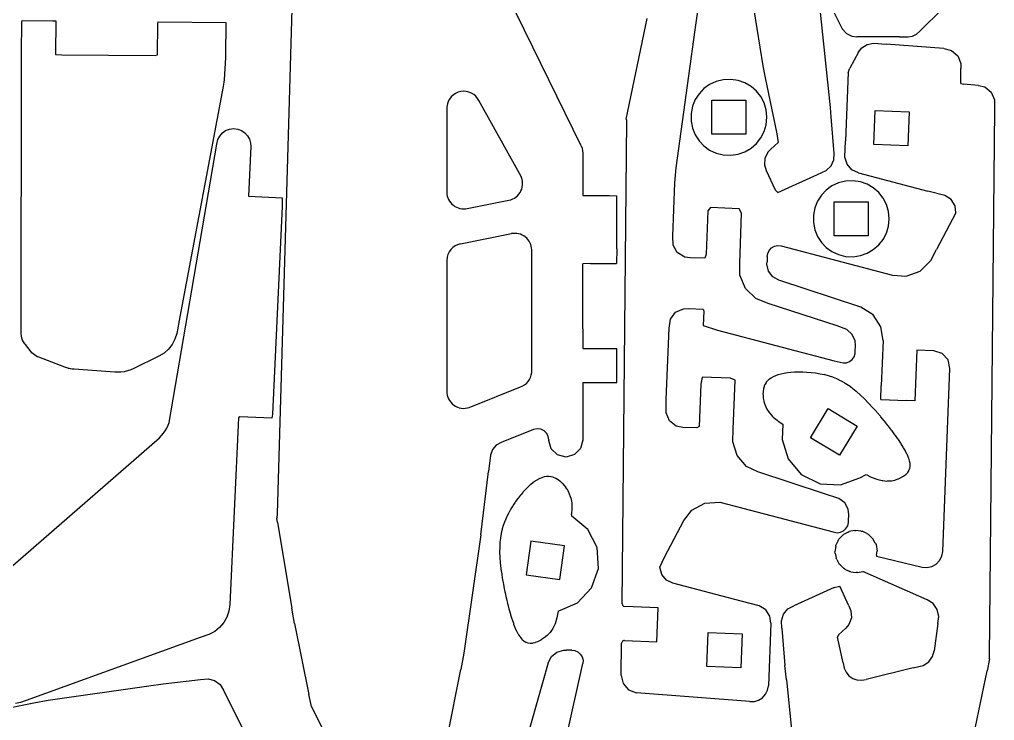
# Model space of a CAD drawing. Extents: x -288 to 288, y -288 to 288.
# Drawn here: x 29 to 287.2, y -151.3 to 34.4 of the extents above; entities that cross this region are included whole.
import ezdxf

# ---------------------------------------------------------------- set-up
doc = ezdxf.new("R2010")
doc.units = 0
doc.header["$MEASUREMENT"] = 0
doc.layers.get('0').update_dxf_attribs({"linetype": 'CONTINUOUS'})

msp = doc.modelspace()

# ---------------------------------------------------------------- linework, layer by layer
for p, q in [((177.75, 0.89), (150.4, 56.83)), ((97.33, -96.56), (101.72, 52.73)), ((207.92, 31.65), (208.65, 36.54)), ((223.47, 36.92), (225.84, 22.1)), ((243.73, 11.01), (241.05, 37.07)), ((243.48, 38.64), (246.15, 33.32)), ((267.32, 31.15), (273.46, 37.29)), ((29.56, 25.44), (29.64, 33.72)), ((29.64, 33.72), (29.74, 34.13)), ((29.74, 34.13), (37.88, 34.05)), ((37.88, 34.05), (38.65, 34.04)), ((38.65, 34.04), (38.56, 25.09)), ((65.64, 33.3), (65.78, 33.78)), ((65.78, 33.78), (83.65, 33.61)), ((83.65, 33.61), (83.56, 24.67)), ((189.67, 7.94), (195.19, 34.6)), ((65.56, 25.04), (65.64, 33.3)), ((202.91, -4.89), (207.92, 31.65)), ((246.15, 33.32), (246.86, 31.92)), ((246.86, 31.92), (247.96, 30.69)), ((266.48, 30.47), (267.32, 31.15)), ((247.96, 30.69), (249.41, 29.95)), ((249.41, 29.95), (250.73, 29.76)), ((261.97, 29.76), (250.73, 29.76)), ((261.97, 29.76), (264.28, 29.76)), ((264.28, 29.76), (265.43, 29.97)), ((265.43, 29.97), (266.48, 30.47)), ((251.16, 25.67), (252.01, 26.82)), ((252.01, 26.82), (253.42, 27.76)), ((253.42, 27.76), (255.09, 28.11)), ((255.09, 28.11), (258.48, 27.87)), ((273.76, 26.67), (258.48, 27.87)), ((273.76, 26.67), (275.77, 26.19)), ((275.77, 26.19), (277.43, 24.78)), ((29.5, -48.88), (29.56, 23.79)), ((29.56, 23.79), (29.56, 25.44)), ((38.56, 25.09), (40.2, 25.03)), ((40.2, 25.03), (64.94, 24.79)), ((64.94, 24.79), (65.56, 25.04)), ((83.54, 24.26), (83.23, 18.35)), ((83.56, 24.67), (83.54, 24.26)), ((251.16, 25.67), (248.9, 21.48)), ((277.43, 24.78), (278.24, 22.72)), ((225.84, 22.1), (226.32, 19.32)), ((248.42, 20.29), (248.9, 21.48)), ((278.23, 17.4), (278.27, 21.38)), ((278.24, 22.72), (278.27, 21.38)), ((83.23, 18.35), (82.93, 16.65)), ((215.34, 18.41), (213.47, 17.95)), ((217.33, 18.51), (215.34, 18.41)), ((219.27, 18.22), (217.33, 18.51)), ((221.07, 17.59), (219.27, 18.22)), ((226.32, 19.32), (229.5, 4.08)), ((248.42, 20.29), (247.71, 2.2)), ((82.93, 16.65), (71.52, -44.4)), ((210.23, 16.05), (208.94, 14.7)), ((211.75, 17.15), (210.23, 16.05)), ((213.47, 17.95), (211.75, 17.15)), ((222.7, 16.64), (221.07, 17.59)), ((224.11, 15.41), (222.7, 16.64)), ((278.23, 17.4), (278.93, 17.24)), ((282.91, 16.92), (278.93, 17.24)), ((282.91, 16.92), (284.6, 16.5)), ((284.6, 16.5), (286.29, 15.11)), ((142.89, 13.3), (142.55, 12.67)), ((143.33, 13.87), (142.89, 13.3)), ((143.86, 14.36), (143.33, 13.87)), ((144.46, 14.76), (143.86, 14.36)), ((145.13, 15.07), (144.46, 14.76)), ((145.86, 15.26), (145.13, 15.07)), ((146.59, 15.34), (145.86, 15.26)), ((147.32, 15.29), (146.59, 15.34)), ((148.02, 15.13), (147.32, 15.29)), ((148.69, 14.85), (148.02, 15.13)), ((149.3, 14.48), (148.69, 14.85)), ((149.85, 14.01), (149.3, 14.48)), ((150.33, 13.45), (149.85, 14.01)), ((150.65, 12.92), (150.33, 13.45)), ((161.38, -6.39), (150.65, 12.92)), ((207.91, 13.13), (207.19, 11.37)), ((208.94, 14.7), (207.91, 13.13)), ((212.33, 3.96), (212.33, 12.96)), ((212.33, 12.96), (221.33, 12.96)), ((221.33, 12.96), (221.33, 3.96)), ((225.27, 13.94), (224.11, 15.41)), ((226.15, 12.27), (225.27, 13.94)), ((286.29, 15.11), (287.13, 13.07)), ((287.13, 13.07), (287.16, 10.67)), ((142.18, 11.25), (142.16, 10.64)), ((142.16, 10.64), (142.16, -10.88)), ((142.31, 11.98), (142.18, 11.25)), ((142.55, 12.67), (142.31, 11.98)), ((207.19, 11.37), (206.82, 9.46)), ((226.7, 10.43), (226.15, 12.27)), ((226.89, 8.46), (226.7, 10.43)), ((243.95, 8.56), (243.73, 11.01)), ((287.16, 10.67), (285.74, -134.43)), ((189.67, 7.94), (189.77, 7.73)), ((206.82, 9.46), (206.82, 7.46)), ((226.7, 6.49), (226.89, 8.46)), ((244.73, -1.16), (243.95, 8.56)), ((255.18, 1.28), (255.54, 10.28)), ((255.54, 10.28), (264.53, 9.92)), ((264.53, 9.92), (264.18, 0.93)), ((83.61, 4.92), (84.6, 5.31)), ((84.6, 5.31), (85.68, 5.47)), ((85.68, 5.47), (86.8, 5.34)), ((86.8, 5.34), (87.83, 4.97)), ((188.55, -120.4), (189.8, 7.64)), ((189.77, 7.73), (189.8, 7.64)), ((206.82, 7.46), (207.19, 5.55)), ((207.19, 5.55), (207.91, 3.79)), ((226.15, 4.65), (226.7, 6.49)), ((81.55, 2.54), (82.04, 3.5)), ((82.04, 3.5), (82.74, 4.3)), ((82.74, 4.3), (83.61, 4.92)), ((87.83, 4.97), (88.71, 4.37)), ((88.71, 4.37), (89.43, 3.58)), ((89.43, 3.58), (89.94, 2.65)), ((89.94, 2.65), (90.22, 1.6)), ((207.91, 3.79), (208.94, 2.22)), ((221.33, 3.96), (212.33, 3.96)), ((224.11, 1.51), (225.27, 2.98)), ((225.27, 2.98), (226.15, 4.65)), ((229.5, 4.08), (229.88, 1.78)), ((68.62, -72.37), (81.27, 1.38)), ((81.27, 1.38), (81.55, 2.54)), ((90.26, 0.7), (89.66, -12.45)), ((90.22, 1.6), (90.26, 0.7)), ((177.75, 0.89), (177.98, 0.25)), ((177.98, 0.25), (178.12, -0.41)), ((208.94, 2.22), (210.23, 0.87)), ((210.23, 0.87), (211.75, -0.23)), ((221.07, -0.67), (222.7, 0.28)), ((222.7, 0.28), (224.11, 1.51)), ((227.96, 0.01), (227.24, -0.72)), ((229.88, 1.78), (227.96, 0.01)), ((247.57, -2.07), (247.71, 2.2)), ((264.18, 0.93), (255.18, 1.28)), ((178.12, -0.41), (178.16, -1.06)), ((178.16, -1.06), (178.16, -10.01)), ((211.75, -0.23), (213.47, -1.03)), ((213.47, -1.03), (215.34, -1.49)), ((215.34, -1.49), (217.33, -1.59)), ((217.33, -1.59), (219.27, -1.3)), ((219.27, -1.3), (221.07, -0.67)), ((226.39, -2.35), (226.27, -4.18)), ((227.24, -0.72), (226.39, -2.35)), ((244.66, -2.77), (244.73, -1.16)), ((248.12, -3.99), (247.57, -2.07)), ((202.52, -8.87), (202.91, -4.89)), ((226.27, -4.18), (226.71, -5.61)), ((242.59, -5.65), (243.92, -4.41)), ((243.92, -4.41), (244.66, -2.77)), ((249.43, -5.47), (248.12, -3.99)), ((161.72, -7.01), (161.38, -6.39)), ((161.94, -7.49), (161.72, -7.01)), ((162.09, -7.99), (161.94, -7.49)), ((226.71, -5.61), (229.05, -10.79)), ((229.79, -11.47), (240.33, -6.7)), ((240.33, -6.7), (242.59, -5.65)), ((251.18, -6.24), (249.43, -5.47)), ((251.18, -6.24), (269.53, -11.08)), ((161.99, -10.55), (162.13, -10.04)), ((162.19, -8.5), (162.09, -7.99)), ((162.13, -10.04), (162.21, -9.53)), ((162.23, -9.01), (162.19, -8.5)), ((162.21, -9.53), (162.23, -9.01)), ((178.16, -10.01), (178.21, -12.3)), ((201.97, -23.06), (202.52, -8.87)), ((244.14, -9.74), (242.62, -10.83)), ((245.86, -8.94), (244.14, -9.74)), ((247.73, -8.47), (245.86, -8.94)), ((249.72, -8.37), (247.73, -8.47)), ((251.66, -8.66), (249.72, -8.37)), ((253.46, -9.3), (251.66, -8.66)), ((255.08, -10.25), (253.46, -9.3)), ((256.5, -11.48), (255.08, -10.25)), ((89.66, -12.45), (98.61, -12.85)), ((98.61, -12.85), (98.54, -15.18)), ((142.16, -10.88), (142.16, -11.47)), ((142.16, -11.47), (142.21, -11.97)), ((142.21, -11.97), (142.3, -12.45)), ((142.3, -12.45), (142.45, -12.91)), ((160.07, -12.94), (160.49, -12.65)), ((160.49, -12.65), (160.88, -12.31)), ((160.88, -12.31), (161.23, -11.92)), ((161.23, -11.92), (161.54, -11.5)), ((161.54, -11.5), (161.79, -11.04)), ((161.79, -11.04), (161.99, -10.55)), ((178.21, -12.3), (185.27, -12.3)), ((185.27, -12.3), (187.16, -12.37)), ((187.16, -26.38), (187.16, -12.37)), ((229.05, -10.79), (229.79, -11.47)), ((241.32, -12.18), (240.3, -13.76)), ((242.62, -10.83), (241.32, -12.18)), ((257.66, -12.95), (256.5, -11.48)), ((274.01, -12.28), (269.53, -11.08)), ((275.7, -13.35), (274.01, -12.28)), ((98.54, -15.18), (96.03, -70.23)), ((142.45, -12.91), (142.65, -13.35)), ((142.65, -13.35), (142.9, -13.78)), ((142.9, -13.78), (143.19, -14.17)), ((143.19, -14.17), (143.52, -14.53)), ((143.52, -14.53), (143.89, -14.86)), ((143.89, -14.86), (144.3, -15.14)), ((144.3, -15.14), (144.73, -15.37)), ((144.73, -15.37), (145.18, -15.56)), ((147.55, -15.72), (158.61, -13.51)), ((158.61, -13.51), (159.12, -13.37)), ((159.12, -13.37), (159.61, -13.18)), ((159.61, -13.18), (160.07, -12.94)), ((211.97, -15.45), (211.23, -16.36)), ((219.6, -15.75), (211.97, -15.45)), ((240.3, -13.76), (239.58, -15.52)), ((244.72, -22.92), (244.72, -13.92)), ((244.72, -13.92), (253.72, -13.92)), ((253.72, -13.92), (253.72, -22.92)), ((258.53, -14.62), (257.66, -12.95)), ((259.09, -16.46), (258.53, -14.62)), ((276.75, -15.03), (275.7, -13.35)), ((276.94, -16.81), (276.75, -15.03)), ((145.18, -15.56), (145.65, -15.69)), ((145.65, -15.69), (146.13, -15.78)), ((146.13, -15.78), (146.61, -15.81)), ((146.61, -15.81), (147.11, -15.79)), ((147.11, -15.79), (147.55, -15.72)), ((211.23, -16.36), (210.79, -27.82)), ((220.22, -16.93), (219.6, -15.75)), ((219.7, -30.26), (220.22, -16.93)), ((239.58, -15.52), (239.2, -17.43)), ((239.2, -17.43), (239.2, -19.42)), ((259.28, -18.42), (259.09, -16.46)), ((276.94, -16.81), (271.82, -26.56)), ((239.2, -19.42), (239.58, -21.33)), ((258.53, -22.23), (259.09, -20.39)), ((259.09, -20.39), (259.28, -18.42)), ((145.78, -25.07), (159.27, -22.37)), ((159.72, -22.31), (159.27, -22.37)), ((160.21, -22.29), (159.72, -22.31)), ((160.7, -22.32), (160.21, -22.29)), ((161.18, -22.4), (160.7, -22.32)), ((161.65, -22.54), (161.18, -22.4)), ((162.1, -22.73), (161.65, -22.54)), ((162.53, -22.96), (162.1, -22.73)), ((162.93, -23.24), (162.53, -22.96)), ((202.07, -25.38), (201.97, -23.06)), ((239.58, -21.33), (240.3, -23.09)), ((240.3, -23.09), (241.32, -24.67)), ((253.72, -22.92), (244.72, -22.92)), ((257.66, -23.9), (258.53, -22.23)), ((144.34, -25.63), (143.73, -26.07)), ((145.03, -25.29), (144.34, -25.63)), ((145.78, -25.07), (145.03, -25.29)), ((163.31, -23.57), (162.93, -23.24)), ((163.64, -23.94), (163.31, -23.57)), ((163.93, -24.33), (163.64, -23.94)), ((164.17, -24.75), (163.93, -24.33)), ((164.37, -25.2), (164.17, -24.75)), ((164.52, -25.66), (164.37, -25.2)), ((164.61, -26.14), (164.52, -25.66)), ((203.19, -27.37), (202.07, -25.38)), ((228.13, -26.15), (228.9, -25.7)), ((228.9, -25.7), (229.76, -25.5)), ((229.76, -25.5), (230.64, -25.56)), ((230.64, -25.56), (260.13, -33.34)), ((241.32, -24.67), (242.62, -26.02)), ((255.08, -26.6), (256.5, -25.37)), ((256.5, -25.37), (257.66, -23.9)), ((142.45, -27.9), (142.24, -28.63)), ((142.77, -27.22), (142.45, -27.9)), ((143.2, -26.6), (142.77, -27.22)), ((143.73, -26.07), (143.2, -26.6)), ((164.66, -26.64), (164.61, -26.14)), ((164.66, -27.46), (164.66, -26.64)), ((164.66, -58.52), (164.66, -27.46)), ((187.16, -26.38), (187.13, -30.3)), ((205.15, -28.56), (203.19, -27.37)), ((210.79, -27.82), (210.44, -28.9)), ((227, -28.38), (226.94, -29.84)), ((227, -28.38), (227.14, -27.6)), ((227.14, -27.6), (227.52, -26.8)), ((227.52, -26.8), (228.13, -26.15)), ((242.62, -26.02), (244.14, -27.11)), ((244.14, -27.11), (245.86, -27.91)), ((245.86, -27.91), (247.73, -28.38)), ((247.73, -28.38), (249.72, -28.47)), ((249.72, -28.47), (251.66, -28.19)), ((251.66, -28.19), (253.46, -27.55)), ((253.46, -27.55), (255.08, -26.6)), ((270.27, -29.45), (271.82, -26.56)), ((142.24, -28.63), (142.16, -29.41)), ((142.16, -29.41), (142.16, -64.09)), ((180.19, -30.3), (178.16, -30.34)), ((178.16, -47.56), (178.16, -30.34)), ((180.19, -30.3), (187.13, -30.3)), ((206.63, -28.75), (205.15, -28.56)), ((210.44, -28.9), (206.63, -28.75)), ((219.78, -33.38), (219.7, -30.26)), ((226.92, -30.44), (226.94, -29.84)), ((227.35, -32.32), (226.92, -30.44)), ((267.46, -32.28), (270.27, -29.45)), ((221.21, -36.9), (219.78, -33.38)), ((228.49, -33.83), (227.35, -32.32)), ((260.13, -33.34), (263.77, -33.62)), ((263.77, -33.62), (267.46, -32.28)), ((230.08, -34.71), (228.49, -33.83)), ((251.77, -41.84), (230.08, -34.71)), ((223.96, -39.51), (221.21, -36.9)), ((227.26, -40.84), (223.96, -39.51)), ((245.47, -46.83), (227.26, -40.84)), ((201.37, -45.04), (202.73, -43.21)), ((202.73, -43.21), (204.83, -42.28)), ((204.83, -42.28), (206.23, -42.24)), ((206.23, -42.24), (210.02, -42.39)), ((210.02, -42.39), (210.19, -42.89)), ((210.19, -42.89), (210.05, -46.69)), ((255.01, -43.91), (251.77, -41.84)), ((71.52, -44.4), (70.7, -48.78)), ((201.01, -47.41), (201.37, -45.04)), ((257.07, -47.08), (255.01, -43.91)), ((29.55, -49.45), (29.5, -48.88)), ((70.7, -48.78), (70.2, -50.3)), ((178.16, -47.56), (178.17, -52.8)), ((200.27, -66.28), (201.01, -47.41)), ((210.05, -46.69), (213.86, -47.91)), ((213.86, -47.91), (244.71, -56.04)), ((248.11, -47.79), (245.47, -46.83)), ((249.52, -49.06), (248.11, -47.79)), ((257.65, -50.67), (257.07, -47.08)), ((29.67, -50.02), (29.55, -49.45)), ((29.86, -50.56), (29.67, -50.02)), ((30.12, -51.07), (29.86, -50.56)), ((30.45, -51.55), (30.12, -51.07)), ((30.61, -51.76), (30.45, -51.55)), ((70.2, -50.3), (69.46, -51.7)), ((250.29, -50.8), (249.52, -49.06)), ((250.37, -51.99), (250.29, -50.8)), ((257.65, -50.67), (257.18, -62.69)), ((32.12, -53.65), (30.61, -51.76)), ((32.33, -53.9), (32.12, -53.65)), ((32.66, -54.22), (32.33, -53.9)), ((67.3, -54), (65.93, -54.85)), ((68.48, -52.95), (67.3, -54)), ((69.46, -51.7), (68.48, -52.95)), ((178.17, -52.8), (184.99, -52.8)), ((184.99, -52.8), (187.16, -52.8)), ((187.16, -61.8), (187.16, -52.8)), ((249.98, -54.97), (250.26, -54.13)), ((250.26, -54.13), (250.31, -53.57)), ((250.31, -53.57), (250.37, -51.99)), ((266.56, -53.2), (266.03, -66.68)), ((271.11, -53.38), (266.56, -53.2)), ((273.34, -54.11), (271.11, -53.38)), ((274.87, -55.79), (273.34, -54.11)), ((33.01, -54.5), (32.66, -54.22)), ((33.38, -54.75), (33.01, -54.5)), ((33.79, -54.96), (33.38, -54.75)), ((34.15, -55.11), (33.79, -54.96)), ((41.05, -57.75), (34.15, -55.11)), ((65.93, -54.85), (59.11, -58.16)), ((244.71, -56.04), (247.06, -56.61)), ((247.06, -56.61), (247.94, -56.55)), ((247.94, -56.55), (248.77, -56.24)), ((248.77, -56.24), (249.48, -55.69)), ((249.48, -55.69), (249.98, -54.97)), ((275.38, -58.05), (274.87, -55.79)), ((41.53, -57.92), (41.05, -57.75)), ((42.01, -58.05), (41.53, -57.92)), ((42.5, -58.16), (41.53, -57.92)), ((42.5, -58.16), (42.01, -58.05)), ((43, -58.24), (42.5, -58.16)), ((43.5, -58.3), (43, -58.24)), ((54.27, -59.07), (43.5, -58.3)), ((54.98, -59.1), (54.27, -59.07)), ((55.88, -59.07), (54.98, -59.1)), ((56.76, -58.95), (55.88, -59.07)), ((57.63, -58.74), (56.76, -58.95)), ((58.48, -58.45), (57.63, -58.74)), ((59.11, -58.16), (58.48, -58.45)), ((164.53, -59.81), (164.64, -59.16)), ((164.64, -59.16), (164.66, -58.52)), ((230.68, -59.46), (231.48, -59.29)), ((231.48, -59.29), (232.34, -59.15)), ((232.34, -59.15), (233.26, -59.05)), ((233.26, -59.05), (234.25, -58.99)), ((234.25, -58.99), (235.29, -58.96)), ((235.29, -58.96), (236.38, -58.97)), ((236.38, -58.97), (237.5, -59.03)), ((237.5, -59.03), (238.65, -59.13)), ((238.65, -59.13), (239.81, -59.27)), ((239.81, -59.27), (240.97, -59.47)), ((273.48, -106.53), (275.38, -58.05)), ((163.23, -62.04), (163.67, -61.56)), ((163.67, -61.56), (164.04, -61.03)), ((164.04, -61.03), (164.33, -60.44)), ((164.33, -60.44), (164.53, -59.81)), ((178.16, -61.8), (187.16, -61.8)), ((178.16, -61.8), (178.16, -77.04)), ((209.76, -60.4), (209.44, -62.22)), ((217.24, -60.69), (209.76, -60.4)), ((218.49, -61.15), (217.24, -60.69)), ((217.98, -74.16), (218.49, -61.15)), ((226.69, -61.82), (226.44, -62.22)), ((226.75, -61.71), (226.69, -61.82)), ((227.05, -61.37), (226.75, -61.71)), ((227.13, -61.27), (227.05, -61.37)), ((227.13, -61.27), (227.57, -60.87)), ((227.57, -60.87), (228.07, -60.52)), ((228.07, -60.52), (228.63, -60.2)), ((228.63, -60.2), (229.25, -59.92)), ((229.25, -59.92), (229.93, -59.67)), ((229.93, -59.67), (230.68, -59.46)), ((240.97, -59.47), (242.12, -59.72)), ((242.35, -59.79), (242.12, -59.72)), ((243.24, -60.03), (242.35, -59.79)), ((243.46, -60.11), (243.24, -60.03)), ((244.33, -60.4), (243.46, -60.11)), ((244.54, -60.49), (244.33, -60.4)), ((245.39, -60.84), (244.54, -60.49)), ((245.59, -60.94), (245.39, -60.84)), ((246.43, -61.34), (245.59, -60.94)), ((246.63, -61.45), (246.43, -61.34)), ((247.46, -61.92), (246.63, -61.45)), ((247.65, -62.04), (247.46, -61.92)), ((142.16, -64.09), (142.18, -64.59)), ((148.54, -68.24), (161.68, -62.99)), ((161.68, -62.99), (162.14, -62.79)), ((162.14, -62.79), (162.72, -62.45)), ((162.72, -62.45), (163.23, -62.04)), ((209.44, -62.22), (209, -73.46)), ((225.9, -64.25), (225.87, -64.88)), ((225.91, -64.1), (225.9, -64.25)), ((226, -63.54), (225.91, -64.1)), ((226.02, -63.4), (226, -63.54)), ((226.16, -62.9), (226.02, -63.4)), ((226.2, -62.78), (226.16, -62.9)), ((226.39, -62.33), (226.2, -62.78)), ((226.44, -62.22), (226.39, -62.33)), ((248.48, -62.57), (247.65, -62.04)), ((248.67, -62.71), (248.48, -62.57)), ((249.5, -63.31), (248.67, -62.71)), ((249.68, -63.46), (249.5, -63.31)), ((250.53, -64.14), (249.68, -63.46)), ((250.71, -64.3), (250.53, -64.14)), ((251.58, -65.05), (250.71, -64.3)), ((257.05, -66.34), (257.18, -62.69)), ((142.18, -64.59), (142.27, -65.13)), ((142.27, -65.13), (142.41, -65.65)), ((142.41, -65.65), (142.62, -66.14)), ((142.62, -66.14), (142.89, -66.61)), ((142.89, -66.61), (143.21, -67.04)), ((143.21, -67.04), (143.58, -67.43)), ((200.21, -69.86), (200.27, -66.28)), ((225.87, -64.88), (225.88, -65.04)), ((225.88, -65.04), (225.91, -65.73)), ((225.91, -65.73), (225.94, -65.91)), ((225.94, -65.91), (226.06, -66.66)), ((226.06, -66.66), (226.11, -66.84)), ((226.11, -66.84), (226.34, -67.64)), ((251.76, -65.23), (251.58, -65.05)), ((252.64, -66.06), (251.76, -65.23)), ((252.83, -66.24), (252.64, -66.06)), ((253.72, -67.15), (252.83, -66.24)), ((257.05, -66.34), (263.89, -66.61)), ((266.03, -66.68), (263.89, -66.61)), ((143.58, -67.43), (144, -67.78)), ((144, -67.78), (144.46, -68.08)), ((144.46, -68.08), (144.95, -68.32)), ((144.95, -68.32), (145.46, -68.49)), ((145.46, -68.49), (145.99, -68.6)), ((145.99, -68.6), (146.52, -68.65)), ((146.52, -68.65), (147.06, -68.63)), ((147.06, -68.63), (147.6, -68.55)), ((147.6, -68.55), (148.12, -68.41)), ((148.12, -68.41), (148.54, -68.24)), ((226.34, -67.64), (226.43, -67.83)), ((226.43, -67.83), (226.81, -68.67)), ((226.81, -68.67), (226.93, -68.85)), ((226.93, -68.85), (227.48, -69.71)), ((238.44, -76.42), (243.09, -68.72)), ((243.09, -68.72), (250.8, -73.36)), ((253.9, -67.34), (253.72, -67.15)), ((254.8, -68.3), (253.9, -67.34)), ((254.98, -68.5), (254.8, -68.3)), ((255.88, -69.5), (254.98, -68.5)), ((256.05, -69.7), (255.88, -69.5)), ((86.98, -71.12), (84.73, -120.64)), ((87.35, -70.9), (86.98, -71.12)), ((95.82, -71.29), (87.35, -70.9)), ((96.03, -70.23), (95.82, -71.29)), ((201.11, -71.97), (200.21, -69.86)), ((202.92, -73.36), (201.11, -71.97)), ((227.48, -69.71), (227.64, -69.9)), ((227.64, -69.9), (228.4, -70.77)), ((228.4, -70.77), (228.6, -70.95)), ((228.6, -70.95), (229.6, -71.82)), ((229.6, -71.82), (229.85, -72)), ((229.85, -72), (231.11, -72.86)), ((256.94, -70.73), (256.05, -69.7)), ((257.1, -70.93), (256.94, -70.73)), ((257.97, -71.97), (257.1, -70.93)), ((258.13, -72.17), (257.97, -71.97)), ((258.96, -73.21), (258.13, -72.17)), ((67.16, -75.24), (67.62, -74.58)), ((67.62, -74.58), (68.02, -73.87)), ((68.02, -73.87), (68.36, -73.14)), ((68.36, -73.14), (68.62, -72.37)), ((165.15, -74.21), (156.51, -77.66)), ((166.1, -74.03), (165.15, -74.21)), ((167.04, -74.16), (166.1, -74.03)), ((167.91, -74.6), (167.04, -74.16)), ((168.6, -75.28), (167.91, -74.6)), ((204.63, -73.71), (202.92, -73.36)), ((208.39, -73.85), (204.63, -73.71)), ((209, -73.46), (208.39, -73.85)), ((217.91, -77.53), (217.98, -74.16)), ((231.11, -72.86), (230.93, -76.86)), ((250.8, -73.36), (246.15, -81.07)), ((259.11, -73.4), (258.96, -73.21)), ((259.9, -74.43), (259.11, -73.4)), ((260.04, -74.62), (259.9, -74.43)), ((260.78, -75.62), (260.04, -74.62)), ((21.43, -115.28), (66.07, -76.44)), ((66.07, -76.44), (66.64, -75.86)), ((66.64, -75.86), (67.16, -75.24)), ((169.02, -76.14), (168.6, -75.28)), ((169.16, -77.03), (169.02, -76.14)), ((169.16, -77.03), (169.16, -77.04)), ((169.16, -77.18), (169.16, -77.04)), ((169.83, -79.41), (169.16, -77.18)), ((178.16, -77.04), (177.57, -79.27)), ((230.93, -76.86), (232.5, -82.04)), ((246.15, -81.07), (238.44, -76.42)), ((260.91, -75.8), (260.78, -75.62)), ((261.6, -76.76), (260.91, -75.8)), ((261.71, -76.93), (261.6, -76.76)), ((262.34, -77.87), (261.71, -76.93)), ((154.25, -79.59), (153.7, -81.08)), ((155.27, -78.39), (154.25, -79.59)), ((156.51, -77.66), (155.27, -78.39)), ((171.47, -80.98), (169.83, -79.41)), ((177.57, -79.27), (175.99, -80.9)), ((219.02, -81.18), (217.91, -77.53)), ((262.44, -78.03), (262.34, -77.87)), ((262.99, -78.92), (262.44, -78.03)), ((263.08, -79.07), (262.99, -78.92)), ((263.56, -79.91), (263.08, -79.07)), ((263.64, -80.06), (263.56, -79.91)), ((153.7, -81.08), (153.18, -85.41)), ((173.75, -81.55), (171.47, -80.98)), ((175.99, -80.9), (173.75, -81.55)), ((221.52, -84.02), (219.02, -81.18)), ((232.5, -82.04), (236.02, -86.21)), ((264.04, -80.86), (263.64, -80.06)), ((264.1, -80.99), (264.04, -80.86)), ((264.4, -81.73), (264.1, -80.99)), ((264.45, -81.86), (264.4, -81.73)), ((264.66, -82.54), (264.45, -81.86)), ((264.69, -82.65), (264.66, -82.54)), ((224.53, -85.49), (221.52, -84.02)), ((264.47, -85.2), (264.51, -85.12)), ((264.51, -85.12), (264.7, -84.65)), ((264.8, -83.28), (264.69, -82.65)), ((264.7, -84.65), (264.72, -84.56)), ((264.72, -84.56), (264.81, -84.05)), ((264.81, -83.38), (264.8, -83.28)), ((264.82, -83.95), (264.81, -83.38)), ((264.81, -84.05), (264.82, -83.95)), ((151.18, -102.12), (153.18, -85.41)), ((166.15, -87.57), (165.63, -87.88)), ((166.25, -87.51), (166.15, -87.57)), ((166.75, -87.25), (166.25, -87.51)), ((166.86, -87.2), (166.75, -87.25)), ((167.35, -87.01), (166.86, -87.2)), ((167.46, -86.97), (167.35, -87.01)), ((167.94, -86.83), (167.46, -86.97)), ((168.05, -86.8), (167.94, -86.83)), ((168.53, -86.73), (168.05, -86.8)), ((168.63, -86.71), (168.53, -86.73)), ((169.11, -86.7), (168.63, -86.71)), ((169.22, -86.7), (169.11, -86.7)), ((169.69, -86.76), (169.22, -86.7)), ((169.8, -86.77), (169.69, -86.76)), ((170.28, -86.9), (169.8, -86.77)), ((170.39, -86.94), (170.28, -86.9)), ((170.87, -87.14), (170.39, -86.94)), ((170.99, -87.19), (170.87, -87.14)), ((171.48, -87.48), (170.99, -87.19)), ((171.6, -87.55), (171.48, -87.48)), ((172.1, -87.91), (171.6, -87.55)), ((242.19, -91.3), (224.53, -85.49)), ((236.02, -86.21), (241, -88.68)), ((246.41, -88.95), (251.52, -87.05)), ((251.52, -87.05), (253.16, -86.14)), ((253.16, -86.14), (254.52, -86.87)), ((254.52, -86.87), (254.76, -86.97)), ((254.76, -86.97), (256.02, -87.45)), ((256.02, -87.45), (256.24, -87.51)), ((256.24, -87.51), (257.39, -87.78)), ((259.92, -87.81), (260.76, -87.64)), ((260.76, -87.64), (260.91, -87.6)), ((260.91, -87.6), (261.66, -87.34)), ((261.66, -87.34), (261.78, -87.29)), ((261.78, -87.29), (262.44, -86.98)), ((262.44, -86.98), (262.55, -86.92)), ((262.55, -86.92), (263.11, -86.59)), ((263.11, -86.59), (263.2, -86.52)), ((263.2, -86.52), (263.68, -86.16)), ((263.68, -86.16), (263.75, -86.1)), ((263.75, -86.1), (264.13, -85.7)), ((264.13, -85.7), (264.19, -85.63)), ((264.19, -85.63), (264.47, -85.2)), ((162.96, -90.18), (162.4, -90.79)), ((163.07, -90.07), (162.96, -90.18)), ((163.62, -89.52), (163.07, -90.07)), ((163.72, -89.42), (163.62, -89.52)), ((164.26, -88.93), (163.72, -89.42)), ((164.37, -88.84), (164.26, -88.93)), ((164.9, -88.41), (164.37, -88.84)), ((165.01, -88.32), (164.9, -88.41)), ((165.53, -87.95), (165.01, -88.32)), ((165.63, -87.88), (165.53, -87.95)), ((172.23, -88.01), (172.1, -87.91)), ((172.74, -88.46), (172.23, -88.01)), ((172.87, -88.58), (172.74, -88.46)), ((173.37, -89.13), (172.87, -88.58)), ((173.5, -89.28), (173.37, -89.13)), ((173.96, -89.94), (173.5, -89.28)), ((174.09, -90.12), (173.96, -89.94)), ((174.48, -90.9), (174.09, -90.12)), ((241, -88.68), (246.41, -88.95)), ((257.39, -87.78), (257.59, -87.8)), ((257.59, -87.8), (258.63, -87.9)), ((258.63, -87.9), (258.81, -87.89)), ((258.81, -87.89), (259.76, -87.84)), ((259.76, -87.84), (259.92, -87.81)), ((160.95, -92.56), (160.39, -93.33)), ((161.06, -92.43), (160.95, -92.56)), ((161.62, -91.71), (161.06, -92.43)), ((161.73, -91.58), (161.62, -91.71)), ((162.3, -90.91), (161.73, -91.58)), ((162.4, -90.79), (162.3, -90.91)), ((174.59, -91.13), (174.48, -90.9)), ((174.98, -92.31), (174.59, -91.13)), ((174.98, -92.31), (175.22, -93.7)), ((245.98, -92.57), (242.19, -91.3)), ((247.51, -93.71), (245.98, -92.57)), ((159.05, -95.43), (158.56, -96.3)), ((159.13, -95.27), (159.05, -95.43)), ((159.65, -94.43), (159.13, -95.27)), ((159.75, -94.28), (159.65, -94.43)), ((160.29, -93.47), (159.75, -94.28)), ((160.39, -93.33), (160.29, -93.47)), ((175.29, -95.3), (175.17, -96.68)), ((175.22, -93.7), (175.29, -95.3)), ((207.02, -95.58), (210.48, -93.73)), ((210.48, -93.73), (214.46, -93.53)), ((214.46, -93.53), (220.53, -95.1)), ((220.53, -95.1), (244.41, -101.39)), ((248.42, -95.37), (247.51, -93.71)), ((248.61, -96.87), (248.42, -95.37)), ((97.29, -97.54), (97.18, -97.77)), ((97.34, -98.88), (97.18, -97.77)), ((97.29, -97.54), (97.33, -96.56)), ((157.96, -97.5), (157.57, -98.41)), ((158.03, -97.35), (157.96, -97.5)), ((158.48, -96.45), (158.03, -97.35)), ((158.56, -96.3), (158.48, -96.45)), ((175.27, -97.21), (175.17, -96.68)), ((179.51, -100.72), (175.27, -97.21)), ((204.88, -98.32), (207.02, -95.58)), ((248.55, -98.4), (248.61, -96.87)), ((97.34, -98.88), (101.12, -121.54)), ((156.83, -100.58), (156.79, -100.75)), ((157.11, -99.65), (156.83, -100.58)), ((157.17, -99.49), (157.11, -99.65)), ((157.5, -98.57), (157.17, -99.49)), ((157.57, -98.41), (157.5, -98.57)), ((199.76, -108.06), (204.88, -98.32)), ((247.17, -101.11), (247.84, -100.52)), ((247.84, -100.52), (248.3, -99.76)), ((248.3, -99.76), (248.52, -98.91)), ((248.52, -98.91), (248.55, -98.4)), ((151.18, -102.12), (146.71, -133.47)), ((156.34, -103.04), (156.23, -104.06)), ((156.37, -102.86), (156.34, -103.04)), ((156.54, -101.87), (156.37, -102.86)), ((156.57, -101.71), (156.54, -101.87)), ((156.79, -100.75), (156.57, -101.71)), ((181.96, -105.54), (179.51, -100.72)), ((244.41, -101.39), (245.49, -101.59)), ((245.49, -101.59), (246.36, -101.47)), ((246.91, -102.34), (245.94, -103.34)), ((246.36, -101.47), (247.17, -101.11)), ((246.91, -102.34), (247.16, -102.08)), ((248.38, -101.44), (247.16, -102.08)), ((248.38, -101.44), (248.7, -101.27)), ((250.06, -101.03), (248.7, -101.27)), ((250.06, -101.03), (250.42, -100.97)), ((251.78, -101.16), (250.42, -100.97)), ((251.78, -101.16), (252.15, -101.21)), ((253.37, -101.81), (252.15, -101.21)), ((253.37, -101.81), (253.72, -101.98)), ((254.69, -102.92), (253.72, -101.98)), ((254.69, -102.92), (254.98, -103.2)), ((255.61, -104.38), (254.98, -103.2)), ((156.16, -105.5), (156.15, -106.63)), ((156.22, -104.24), (156.16, -105.31)), ((156.16, -105.31), (156.16, -105.5)), ((156.23, -104.06), (156.22, -104.24)), ((164.39, -103.81), (163.16, -112.72)), ((173.3, -105.03), (164.39, -103.81)), ((172.08, -113.95), (173.3, -105.03)), ((182.3, -111.05), (181.96, -105.54)), ((245.12, -105.25), (244.93, -106.63)), ((245.12, -105.25), (245.17, -104.9)), ((245.79, -103.65), (245.17, -104.9)), ((245.79, -103.65), (245.94, -103.34)), ((255.61, -104.38), (255.79, -104.74)), ((255.79, -104.74), (256.1, -106.46)), ((156.15, -106.63), (156.15, -106.83)), ((156.15, -106.83), (156.2, -108.01)), ((156.2, -108.01), (156.21, -108.22)), ((156.21, -108.22), (156.31, -109.46)), ((198.54, -110.71), (199.76, -108.06)), ((244.98, -106.97), (244.93, -106.63)), ((244.98, -106.97), (245.22, -108.35)), ((245.38, -108.65), (245.22, -108.35)), ((255.95, -107.5), (255.91, -107.83)), ((255.91, -107.83), (267.97, -110.74)), ((255.95, -107.5), (256.1, -106.46)), ((272.64, -108.97), (273.24, -107.81)), ((273.24, -107.81), (273.48, -106.53)), ((156.31, -109.46), (156.33, -109.68)), ((156.33, -109.68), (156.48, -110.98)), ((156.48, -110.98), (156.5, -111.21)), ((199.05, -112.65), (198.54, -110.71)), ((245.38, -108.65), (246.04, -109.89)), ((246.27, -110.13), (246.04, -109.89)), ((246.27, -110.13), (247.29, -111.11)), ((267.97, -110.74), (269.28, -110.84)), ((269.28, -110.84), (270.56, -110.56)), ((270.56, -110.56), (271.72, -109.92)), ((271.72, -109.92), (272.64, -108.97)), ((156.5, -111.21), (156.69, -112.54)), ((156.69, -112.54), (156.72, -112.78)), ((156.72, -112.78), (156.94, -114.12)), ((163.16, -112.72), (172.08, -113.95)), ((180.43, -116.23), (182.3, -111.05)), ((200.33, -114.16), (199.05, -112.65)), ((247.57, -111.26), (247.29, -111.11)), ((247.57, -111.26), (248.85, -111.88)), ((249.16, -111.94), (248.85, -111.88)), ((249.16, -111.94), (250.58, -112.13)), ((250.89, -112.09), (250.58, -112.13)), ((250.89, -112.09), (252.3, -111.84)), ((252.33, -111.83), (252.3, -111.84)), ((252.33, -111.83), (252.34, -111.83)), ((269.34, -119.41), (252.34, -111.83)), ((156.94, -114.12), (156.98, -114.37)), ((156.98, -114.37), (157.23, -115.71)), ((157.23, -115.71), (157.28, -115.96)), ((157.28, -115.96), (157.55, -117.29)), ((202.04, -114.95), (200.33, -114.16)), ((220.05, -119.7), (202.04, -114.95)), ((244.69, -116.09), (234, -120.92)), ((244.69, -116.09), (246.22, -115.72)), ((248.59, -120.95), (246.22, -115.72)), ((157.55, -117.29), (157.6, -117.54)), ((157.6, -117.54), (157.88, -118.84)), ((176.72, -120.16), (180.43, -116.23)), ((84.73, -120.64), (84.48, -122.34)), ((157.88, -118.84), (157.94, -119.09)), ((157.94, -119.09), (158.24, -120.34)), ((158.24, -120.34), (158.3, -120.58)), ((158.3, -120.58), (158.61, -121.78)), ((171.67, -122.35), (176.72, -120.16)), ((188.55, -120.4), (188.65, -120.77)), ((188.65, -120.77), (188.91, -121.03)), ((188.91, -121.03), (189.27, -121.14)), ((198.11, -121.49), (189.27, -121.14)), ((224.89, -120.99), (220.05, -119.7)), ((226.61, -122.02), (224.89, -120.99)), ((232.45, -121.78), (234, -120.92)), ((248.59, -120.95), (249.15, -122.32)), ((270.91, -120.36), (269.34, -119.41)), ((272, -121.9), (270.91, -120.36)), ((84.48, -122.34), (83.94, -123.94)), ((101.82, -125.61), (101.12, -121.54)), ((158.61, -121.78), (158.67, -122.01)), ((158.67, -122.01), (158.99, -123.14)), ((158.99, -123.14), (159.05, -123.36)), ((159.05, -123.36), (159.38, -124.41)), ((171.67, -122.35), (171.31, -124.16)), ((197.75, -130.48), (198.11, -121.49)), ((227.69, -123.67), (226.61, -122.02)), ((227.97, -125.51), (227.69, -123.67)), ((230.79, -124.9), (231.31, -123.17)), ((231.31, -123.17), (232.45, -121.78)), ((249.15, -122.32), (249.27, -124.15)), ((272.38, -123.76), (272, -121.9)), ((272.16, -125.6), (272.38, -123.76)), ((83.11, -125.4), (82.02, -126.67)), ((83.94, -123.94), (83.11, -125.4)), ((101.82, -125.61), (105.59, -144.44)), ((159.38, -124.41), (159.44, -124.62)), ((159.44, -124.62), (159.78, -125.59)), ((159.78, -125.59), (159.85, -125.79)), ((159.85, -125.79), (160.2, -126.67)), ((170.82, -125.69), (170.21, -126.95)), ((171.31, -124.16), (170.82, -125.69)), ((227.97, -125.51), (227.32, -142.16)), ((230.89, -126.87), (230.79, -124.9)), ((248.64, -125.88), (247.78, -126.9)), ((249.27, -124.15), (248.64, -125.88)), ((272.16, -125.6), (271.15, -132.92)), ((79.2, -128.54), (76.85, -129.39)), ((80.71, -127.73), (79.2, -128.54)), ((82.02, -126.67), (80.71, -127.73)), ((160.2, -126.67), (160.27, -126.85)), ((160.27, -126.85), (160.63, -127.64)), ((160.63, -127.64), (160.71, -127.8)), ((160.71, -127.8), (161.08, -128.48)), ((161.08, -128.48), (161.16, -128.63)), ((161.16, -128.63), (161.54, -129.2)), ((168.76, -128.82), (167.97, -129.48)), ((169.52, -127.99), (168.76, -128.82)), ((170.21, -126.95), (169.52, -127.99)), ((211.01, -137), (211.36, -128.01)), ((211.36, -128.01), (220.35, -128.36)), ((220.35, -128.36), (220, -137.36)), ((230.89, -126.87), (231.69, -136.81)), ((245.86, -128.68), (245.64, -129.23)), ((245.86, -128.68), (247.78, -126.9)), ((76.85, -129.39), (30.84, -146.02)), ((161.54, -129.2), (161.63, -129.33)), ((161.63, -129.33), (162.03, -129.79)), ((162.03, -129.79), (162.12, -129.89)), ((162.12, -129.89), (162.53, -130.24)), ((162.53, -130.24), (162.63, -130.32)), ((162.63, -130.32), (163.07, -130.56)), ((163.07, -130.56), (163.17, -130.62)), ((163.17, -130.62), (163.63, -130.76)), ((163.63, -130.76), (163.74, -130.8)), ((163.74, -130.8), (164.22, -130.84)), ((164.22, -130.84), (164.35, -130.85)), ((164.35, -130.85), (164.86, -130.81)), ((164.86, -130.81), (164.99, -130.79)), ((164.99, -130.79), (165.53, -130.66)), ((165.53, -130.66), (165.67, -130.63)), ((165.67, -130.63), (166.25, -130.41)), ((166.25, -130.41), (166.4, -130.36)), ((166.4, -130.36), (167.01, -130.06)), ((167.01, -130.06), (167.18, -129.98)), ((167.97, -129.48), (167.18, -129.98)), ((188.36, -139.46), (188.45, -130.88)), ((188.48, -130.68), (188.45, -130.88)), ((188.56, -130.5), (188.48, -130.68)), ((188.68, -130.35), (188.56, -130.5)), ((188.84, -130.23), (188.68, -130.35)), ((189.03, -130.16), (188.84, -130.23)), ((189.22, -130.15), (189.03, -130.16)), ((189.22, -130.15), (197.75, -130.48)), ((247.06, -136.07), (245.64, -129.23)), ((146.71, -133.47), (145.85, -137.86)), ((169.85, -134.42), (171.31, -133.22)), ((171.31, -133.22), (173.17, -132.72)), ((173.17, -132.72), (173.77, -132.72)), ((175.23, -132.72), (173.77, -132.72)), ((175.23, -132.72), (176.02, -132.82)), ((176.02, -132.82), (176.83, -133.17)), ((176.83, -133.17), (177.5, -133.75)), ((177.5, -133.75), (177.98, -134.51)), ((270.77, -134.38), (271.15, -132.92)), ((169.03, -136.04), (162.75, -157.99)), ((169.03, -136.04), (169.85, -134.42)), ((171.58, -166.01), (178.19, -136.25)), ((177.98, -134.51), (178.22, -135.36)), ((178.22, -135.36), (178.19, -136.25)), ((247.06, -136.07), (247.38, -137.49)), ((265.65, -137.41), (268.25, -136.74)), ((268.25, -136.74), (269.75, -135.81)), ((269.75, -135.81), (270.77, -134.38)), ((285.86, -135.01), (285.21, -138.21)), ((285.74, -134.43), (285.75, -134.79)), ((285.86, -135.01), (285.75, -134.79)), ((142.22, -156.01), (145.85, -137.86)), ((220, -137.36), (211.01, -137)), ((232.06, -140.58), (231.69, -136.81)), ((247.38, -137.49), (247.87, -138.57)), ((247.87, -138.57), (248.63, -139.49)), ((265.65, -137.41), (253.18, -140.45)), ((280.54, -160.75), (285.21, -138.21)), ((63.31, -142.17), (67.07, -141.65)), ((67.07, -141.65), (76.98, -140.46)), ((76.98, -140.46), (78.94, -140.29)), ((78.94, -140.29), (80.69, -140.73)), ((80.69, -140.73), (82.12, -141.82)), ((82.12, -141.82), (83.04, -143.33)), ((188.36, -139.46), (188.84, -141.54)), ((188.84, -141.54), (190.27, -143.19)), ((232.06, -140.58), (234.82, -167.38)), ((248.63, -139.49), (249.62, -140.18)), ((249.62, -140.18), (250.74, -140.58)), ((250.74, -140.58), (251.92, -140.67)), ((251.92, -140.67), (253.18, -140.45)), ((36.65, -145.98), (63.31, -142.17)), ((83.04, -143.33), (88.28, -153.83)), ((106.31, -147.59), (105.59, -144.44)), ((190.27, -143.19), (192.35, -143.98)), ((222.41, -146.34), (192.35, -143.98)), ((225.73, -145.3), (226.54, -144.4)), ((226.54, -144.4), (227.08, -143.34)), ((227.08, -143.34), (227.32, -142.16)), ((13.73, -150.47), (32.8, -146.65)), ((29.29, -146.55), (27.95, -146.82)), ((30.84, -146.02), (29.29, -146.55)), ((32.8, -146.65), (36.65, -145.98)), ((222.41, -146.34), (223.58, -146.3)), ((223.58, -146.3), (224.72, -145.94)), ((224.72, -145.94), (225.73, -145.3)), ((106.31, -147.59), (110.06, -155.1))]:
    msp.add_line(p, q)

doc.saveas('drawing.dxf')
